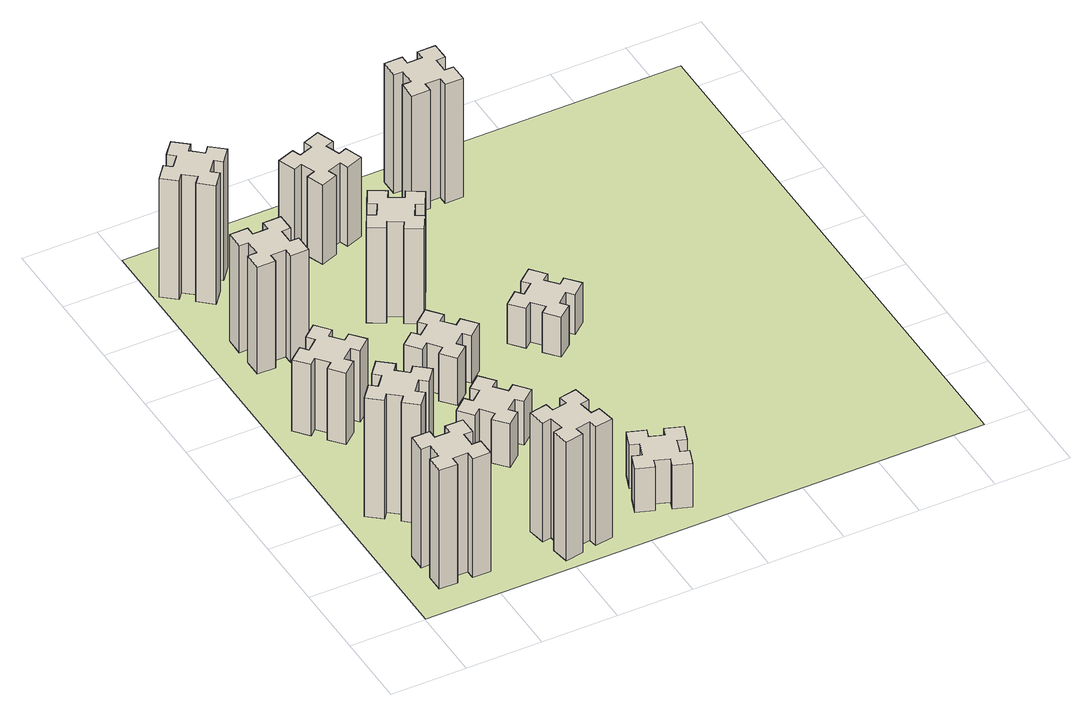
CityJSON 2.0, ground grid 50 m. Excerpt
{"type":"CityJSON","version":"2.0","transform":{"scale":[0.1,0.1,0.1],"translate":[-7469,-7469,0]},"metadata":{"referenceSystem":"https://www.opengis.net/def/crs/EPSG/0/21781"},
"CityObjects":{
"building1":{"type":"Building","attributes":{"class":"1000","function":"1000","usage":"1000","yearOfConstruction":2016,"roofType":"1000","measuredHeight":90,"storeysAboveGround":30,"storeysBelowGround":0},"geometry":[{"type":"Solid","lod":"1","boundaries":[[[[0,1,2,3,4,5,6,7,8,9,10,11,12,13,14,15,16,17,18,19]],[[17,16,20,21]],[[16,15,22,20]],[[15,14,23,22]],[[14,13,24,23]],[[13,12,25,24]],[[12,11,26,25]],[[11,10,27,26]],[[10,9,28,27]],[[9,8,29,28]],[[8,7,30,29]],[[7,6,31,30]],[[6,5,32,31]],[[5,4,33,32]],[[4,3,34,33]],[[3,2,35,34]],[[2,1,36,35]],[[1,0,37,36]],[[0,19,38,37]],[[19,18,39,38]],[[18,17,21,39]],[[24,25,26,27,28,29,30,31,32,33,34,35,36,37,38,39,21,20,22,23]]]]}]},
"building2":{"type":"Building","attributes":{"class":"1000","function":"1000","usage":"1000","yearOfConstruction":2016,"roofType":"1000","measuredHeight":90,"storeysAboveGround":30,"storeysBelowGround":0},"geometry":[{"type":"Solid","lod":"1","boundaries":[[[[40,41,42,43,44,45,46,47,48,49,50,51,52,53,54,55,56,57,58,59]],[[57,56,60,61]],[[56,55,62,60]],[[55,54,63,62]],[[54,53,64,63]],[[53,52,65,64]],[[52,51,66,65]],[[51,50,67,66]],[[50,49,68,67]],[[49,48,69,68]],[[48,47,70,69]],[[47,46,71,70]],[[46,45,72,71]],[[45,44,73,72]],[[44,43,74,73]],[[43,42,75,74]],[[42,41,76,75]],[[41,40,77,76]],[[40,59,78,77]],[[59,58,79,78]],[[58,57,61,79]],[[64,65,66,67,68,69,70,71,72,73,74,75,76,77,78,79,61,60,62,63]]]]}]},
"building3":{"type":"Building","attributes":{"class":"1000","function":"1000","usage":"1000","yearOfConstruction":2016,"roofType":"1000","measuredHeight":54,"storeysAboveGround":30,"storeysBelowGround":0},"geometry":[{"type":"Solid","lod":"1","boundaries":[[[[80,81,82,83,84,85,86,87,88,89,90,91,92,93,94,95,96,97,98,99]],[[97,96,100,101]],[[96,95,102,100]],[[95,94,103,102]],[[94,93,104,103]],[[93,92,105,104]],[[92,91,106,105]],[[91,90,107,106]],[[90,89,108,107]],[[89,88,109,108]],[[88,87,110,109]],[[87,86,111,110]],[[86,85,112,111]],[[85,84,113,112]],[[84,83,114,113]],[[83,82,115,114]],[[82,81,116,115]],[[81,80,117,116]],[[80,99,118,117]],[[99,98,119,118]],[[98,97,101,119]],[[104,105,106,107,108,109,110,111,112,113,114,115,116,117,118,119,101,100,102,103]]]]}]},
"building4":{"type":"Building","attributes":{"class":"1000","function":"1000","usage":"1000","yearOfConstruction":2016,"roofType":"1000","measuredHeight":81,"storeysAboveGround":30,"storeysBelowGround":0},"geometry":[{"type":"Solid","lod":"1","boundaries":[[[[120,121,122,123,124,125,126,127,128,129,130,131,132,133,134,135,136,137,138,139]],[[137,136,140,141]],[[136,135,142,140]],[[135,134,143,142]],[[134,133,144,143]],[[133,132,145,144]],[[132,131,146,145]],[[131,130,147,146]],[[130,129,148,147]],[[129,128,149,148]],[[128,127,150,149]],[[127,126,151,150]],[[126,125,152,151]],[[125,124,153,152]],[[124,123,154,153]],[[123,122,155,154]],[[122,121,156,155]],[[121,120,157,156]],[[120,139,158,157]],[[139,138,159,158]],[[138,137,141,159]],[[144,145,146,147,148,149,150,151,152,153,154,155,156,157,158,159,141,140,142,143]]]]}]},
"building5":{"type":"Building","attributes":{"class":"1000","function":"1000","usage":"1000","yearOfConstruction":2016,"roofType":"1000","measuredHeight":90,"storeysAboveGround":30,"storeysBelowGround":0},"geometry":[{"type":"Solid","lod":"1","boundaries":[[[[160,161,162,163,164,165,166,167,168,169,170,171,172,173,174,175,176,177,178,179]],[[177,176,180,181]],[[176,175,182,180]],[[175,174,183,182]],[[174,173,184,183]],[[173,172,185,184]],[[172,171,186,185]],[[171,170,187,186]],[[170,169,188,187]],[[169,168,189,188]],[[168,167,190,189]],[[167,166,191,190]],[[166,165,192,191]],[[165,164,193,192]],[[164,163,194,193]],[[163,162,195,194]],[[162,161,196,195]],[[161,160,197,196]],[[160,179,198,197]],[[179,178,199,198]],[[178,177,181,199]],[[184,185,186,187,188,189,190,191,192,193,194,195,196,197,198,199,181,180,182,183]]]]}]},
"building6":{"type":"Building","attributes":{"class":"1000","function":"1000","usage":"1000","yearOfConstruction":2016,"roofType":"1000","measuredHeight":90,"storeysAboveGround":30,"storeysBelowGround":0},"geometry":[{"type":"Solid","lod":"1","boundaries":[[[[200,201,202,203,204,205,206,207,208,209,210,211,212,213,214,215,216,217,218,219]],[[217,216,220,221]],[[216,215,222,220]],[[215,214,223,222]],[[214,213,224,223]],[[213,212,225,224]],[[212,211,226,225]],[[211,210,227,226]],[[210,209,228,227]],[[209,208,229,228]],[[208,207,230,229]],[[207,206,231,230]],[[206,205,232,231]],[[205,204,233,232]],[[204,203,234,233]],[[203,202,235,234]],[[202,201,236,235]],[[201,200,237,236]],[[200,219,238,237]],[[219,218,239,238]],[[218,217,221,239]],[[224,225,226,227,228,229,230,231,232,233,234,235,236,237,238,239,221,220,222,223]]]]}]},
"building7":{"type":"Building","attributes":{"class":"1000","function":"1000","usage":"1000","yearOfConstruction":2016,"roofType":"1000","measuredHeight":33,"storeysAboveGround":30,"storeysBelowGround":0},"geometry":[{"type":"Solid","lod":"1","boundaries":[[[[240,241,242,243,244,245,246,247,248,249,250,251,252,253,254,255,256,257,258,259]],[[257,256,260,261]],[[256,255,262,260]],[[255,254,263,262]],[[254,253,264,263]],[[253,252,265,264]],[[252,251,266,265]],[[251,250,267,266]],[[250,249,268,267]],[[249,248,269,268]],[[248,247,270,269]],[[247,246,271,270]],[[246,245,272,271]],[[245,244,273,272]],[[244,243,274,273]],[[243,242,275,274]],[[242,241,276,275]],[[241,240,277,276]],[[240,259,278,277]],[[259,258,279,278]],[[258,257,261,279]],[[264,265,266,267,268,269,270,271,272,273,274,275,276,277,278,279,261,260,262,263]]]]}]},
"building8":{"type":"Building","attributes":{"class":"1000","function":"1000","usage":"1000","yearOfConstruction":2016,"roofType":"1000","measuredHeight":36,"storeysAboveGround":30,"storeysBelowGround":0},"geometry":[{"type":"Solid","lod":"1","boundaries":[[[[280,281,282,283,284,285,286,287,288,289,290,291,292,293,294,295,296,297,298,299]],[[297,296,300,301]],[[296,295,302,300]],[[295,294,303,302]],[[294,293,304,303]],[[293,292,305,304]],[[292,291,306,305]],[[291,290,307,306]],[[290,289,308,307]],[[289,288,309,308]],[[288,287,310,309]],[[287,286,311,310]],[[286,285,312,311]],[[285,284,313,312]],[[284,283,314,313]],[[283,282,315,314]],[[282,281,316,315]],[[281,280,317,316]],[[280,299,318,317]],[[299,298,319,318]],[[298,297,301,319]],[[304,305,306,307,308,309,310,311,312,313,314,315,316,317,318,319,301,300,302,303]]]]}]},
"building9":{"type":"Building","attributes":{"class":"1000","function":"1000","usage":"1000","yearOfConstruction":2016,"roofType":"1000","measuredHeight":33,"storeysAboveGround":30,"storeysBelowGround":0},"geometry":[{"type":"Solid","lod":"1","boundaries":[[[[320,321,322,323,324,325,326,327,328,329,330,331,332,333,334,335,336,337,338,339]],[[337,336,340,341]],[[336,335,342,340]],[[335,334,343,342]],[[334,333,344,343]],[[333,332,345,344]],[[332,331,346,345]],[[331,330,347,346]],[[330,329,348,347]],[[329,328,349,348]],[[328,327,350,349]],[[327,326,351,350]],[[326,325,352,351]],[[325,324,353,352]],[[324,323,354,353]],[[323,322,355,354]],[[322,321,356,355]],[[321,320,357,356]],[[320,339,358,357]],[[339,338,359,358]],[[338,337,341,359]],[[344,345,346,347,348,349,350,351,352,353,354,355,356,357,358,359,341,340,342,343]]]]}]},
"building10":{"type":"Building","attributes":{"class":"1000","function":"1000","usage":"1000","yearOfConstruction":2016,"roofType":"1000","measuredHeight":72,"storeysAboveGround":30,"storeysBelowGround":0},"geometry":[{"type":"Solid","lod":"1","boundaries":[[[[360,361,362,363,364,365,366,367,368,369,370,371,372,373,374,375,376,377,378,379]],[[377,376,380,381]],[[376,375,382,380]],[[375,374,383,382]],[[374,373,384,383]],[[373,372,385,384]],[[372,371,386,385]],[[371,370,387,386]],[[370,369,388,387]],[[369,368,389,388]],[[368,367,390,389]],[[367,366,391,390]],[[366,365,392,391]],[[365,364,393,392]],[[364,363,394,393]],[[363,362,395,394]],[[362,361,396,395]],[[361,360,397,396]],[[360,379,398,397]],[[379,378,399,398]],[[378,377,381,399]],[[384,385,386,387,388,389,390,391,392,393,394,395,396,397,398,399,381,380,382,383]]]]}]},
"building11":{"type":"Building","attributes":{"class":"1000","function":"1000","usage":"1000","yearOfConstruction":2016,"roofType":"1000","measuredHeight":60,"storeysAboveGround":30,"storeysBelowGround":0},"geometry":[{"type":"Solid","lod":"1","boundaries":[[[[400,401,402,403,404,405,406,407,408,409,410,411,412,413,414,415,416,417,418,419]],[[417,416,420,421]],[[416,415,422,420]],[[415,414,423,422]],[[414,413,424,423]],[[413,412,425,424]],[[412,411,426,425]],[[411,410,427,426]],[[410,409,428,427]],[[409,408,429,428]],[[408,407,430,429]],[[407,406,431,430]],[[406,405,432,431]],[[405,404,433,432]],[[404,403,434,433]],[[403,402,435,434]],[[402,401,436,435]],[[401,400,437,436]],[[400,419,438,437]],[[419,418,439,438]],[[418,417,421,439]],[[424,425,426,427,428,429,430,431,432,433,434,435,436,437,438,439,421,420,422,423]]]]}]},
"building12":{"type":"Building","attributes":{"class":"1000","function":"1000","usage":"1000","yearOfConstruction":2016,"roofType":"1000","measuredHeight":30,"storeysAboveGround":30,"storeysBelowGround":0},"geometry":[{"type":"Solid","lod":"1","boundaries":[[[[440,441,442,443,444,445,446,447,448,449,450,451,452,453,454,455,456,457,458,459]],[[457,456,460,461]],[[456,455,462,460]],[[455,454,463,462]],[[454,453,464,463]],[[453,452,465,464]],[[452,451,466,465]],[[451,450,467,466]],[[450,449,468,467]],[[449,448,469,468]],[[448,447,470,469]],[[447,446,471,470]],[[446,445,472,471]],[[445,444,473,472]],[[444,443,474,473]],[[443,442,475,474]],[[442,441,476,475]],[[441,440,477,476]],[[440,459,478,477]],[[459,458,479,478]],[[458,457,461,479]],[[464,465,466,467,468,469,470,471,472,473,474,475,476,477,478,479,461,460,462,463]]]]}]},
"building13":{"type":"Building","attributes":{"class":"1000","function":"1000","usage":"1000","yearOfConstruction":2016,"roofType":"1000","measuredHeight":90,"storeysAboveGround":30,"storeysBelowGround":0},"geometry":[{"type":"Solid","lod":"1","boundaries":[[[[480,481,482,483,484,485,486,487,488,489,490,491,492,493,494,495,496,497,498,499]],[[497,496,500,501]],[[496,495,502,500]],[[495,494,503,502]],[[494,493,504,503]],[[493,492,505,504]],[[492,491,506,505]],[[491,490,507,506]],[[490,489,508,507]],[[489,488,509,508]],[[488,487,510,509]],[[487,486,511,510]],[[486,485,512,511]],[[485,484,513,512]],[[484,483,514,513]],[[483,482,515,514]],[[482,481,516,515]],[[481,480,517,516]],[[480,499,518,517]],[[499,498,519,518]],[[498,497,501,519]],[[504,505,506,507,508,509,510,511,512,513,514,515,516,517,518,519,501,500,502,503]]]]}]},
"landuse1":{"type":"LandUse","attributes":{"name":"plot1","function":"1010"},"geometry":[{"type":"MultiSurface","lod":"1","boundaries":[[[520,521,522,523]]]}]}
},
"vertices":[
[265,425,0],[265,325,0],[205,325,0],[205,205,0],[325,205,0],[325,265,0],[425,265,0],[425,205,0],[545,205,0],[545,325,0],[485,325,0],[485,425,0],[545,425,0],[545,545,0],[425,545,0],[425,485,0],[325,485,0],[325,545,0],[205,545,0],[205,425,0],[325,485,900],[325,545,900],[425,485,900],[425,545,900],[545,545,900],[545,425,900],[485,425,900],[485,325,900],[545,325,900],[545,205,900],[425,205,900],[425,265,900],[325,265,900],[325,205,900],[205,205,900],[205,325,900],[265,325,900],[265,425,900],[205,425,900],[205,545,900],
[484,1067,0],[408,1132,0],[446,1178,0],[354,1255,0],[277,1163,0],[323,1124,0],[259,1048,0],[213,1086,0],[136,994,0],[228,917,0],[266,963,0],[343,899,0],[304,853,0],[396,776,0],[473,868,0],[427,906,0],[492,983,0],[538,944,0],[615,1036,0],[523,1113,0],[492,983,900],[538,944,900],[427,906,900],[473,868,900],[396,776,900],[304,853,900],[343,899,900],[266,963,900],[228,917,900],[136,994,900],[213,1086,900],[259,1048,900],[323,1124,900],[277,1163,900],[354,1255,900],[446,1178,900],[408,1132,900],[484,1067,900],[523,1113,900],[615,1036,900],
[492,1888,0],[427,1964,0],[473,2003,0],[396,2095,0],[304,2018,0],[343,1972,0],[266,1907,0],[228,1953,0],[136,1876,0],[213,1784,0],[259,1823,0],[323,1746,0],[277,1708,0],[354,1616,0],[446,1693,0],[408,1739,0],[484,1803,0],[523,1757,0],[615,1834,0],[538,1926,0],[484,1803,540],[523,1757,540],[408,1739,540],[446,1693,540],[354,1616,540],[277,1708,540],[323,1746,540],[259,1823,540],[213,1784,540],[136,1876,540],[228,1953,540],[266,1907,540],[343,1972,540],[304,2018,540],[396,2095,540],[473,2003,540],[427,1964,540],[492,1888,540],[538,1926,540],[615,1834,540],
[485,2545,0],[485,2645,0],[545,2645,0],[545,2765,0],[425,2765,0],[425,2705,0],[325,2705,0],[325,2765,0],[205,2765,0],[205,2645,0],[265,2645,0],[265,2545,0],[205,2545,0],[205,2425,0],[325,2425,0],[325,2485,0],[425,2485,0],[425,2425,0],[545,2425,0],[545,2545,0],[425,2485,810],[425,2425,810],[325,2485,810],[325,2425,810],[205,2425,810],[205,2545,810],[265,2545,810],[265,2645,810],[205,2645,810],[205,2765,810],[325,2765,810],[325,2705,810],[425,2705,810],[425,2765,810],[545,2765,810],[545,2645,810],[485,2645,810],[485,2545,810],[545,2545,810],[545,2425,810],
[1085,158,0],[1184,176,0],[1194,117,0],[1312,137,0],[1291,256,0],[1232,245,0],[1215,344,0],[1274,354,0],[1253,472,0],[1135,451,0],[1145,392,0],[1047,375,0],[1037,434,0],[918,413,0],[939,295,0],[998,305,0],[1016,207,0],[957,197,0],[977,78,0],[1096,99,0],[1016,207,900],[957,197,900],[998,305,900],[939,295,900],[918,413,900],[1037,434,900],[1047,375,900],[1145,392,900],[1135,451,900],[1253,472,900],[1274,354,900],[1215,344,900],[1232,245,900],[1291,256,900],[1312,137,900],[1194,117,900],[1184,176,900],[1085,158,900],[1096,99,900],[977,78,900],
[384,3387,0],[308,3452,0],[346,3498,0],[254,3575,0],[177,3483,0],[223,3444,0],[159,3368,0],[113,3406,0],[36,3314,0],[128,3237,0],[166,3283,0],[243,3219,0],[204,3173,0],[296,3096,0],[373,3188,0],[327,3226,0],[392,3303,0],[438,3264,0],[515,3356,0],[423,3433,0],[392,3303,900],[438,3264,900],[327,3226,900],[373,3188,900],[296,3096,900],[204,3173,900],[243,3219,900],[166,3283,900],[128,3237,900],[36,3314,900],[113,3406,900],[159,3368,900],[223,3444,900],[177,3483,900],[254,3575,900],[346,3498,900],[308,3452,900],[384,3387,900],[423,3433,900],[515,3356,900],
[1083,1332,0],[1006,1267,0],[968,1313,0],[876,1236,0],[953,1144,0],[999,1183,0],[1063,1106,0],[1017,1068,0],[1094,976,0],[1186,1053,0],[1148,1099,0],[1224,1163,0],[1263,1117,0],[1355,1194,0],[1278,1286,0],[1232,1248,0],[1167,1324,0],[1213,1363,0],[1136,1455,0],[1044,1378,0],[1167,1324,330],[1213,1363,330],[1232,1248,330],[1278,1286,330],[1355,1194,330],[1263,1117,330],[1224,1163,330],[1148,1099,330],[1186,1053,330],[1094,976,330],[1017,1068,330],[1063,1106,330],[999,1183,330],[953,1144,330],[876,1236,330],[968,1313,330],[1006,1267,330],[1083,1332,330],[1044,1378,330],[1136,1455,330],
[1083,1972,0],[1006,1907,0],[968,1953,0],[876,1876,0],[953,1784,0],[999,1823,0],[1063,1746,0],[1017,1708,0],[1094,1616,0],[1186,1693,0],[1148,1739,0],[1224,1803,0],[1263,1757,0],[1355,1834,0],[1278,1926,0],[1232,1888,0],[1167,1964,0],[1213,2003,0],[1136,2095,0],[1044,2018,0],[1167,1964,360],[1213,2003,360],[1232,1888,360],[1278,1926,360],[1355,1834,360],[1263,1757,360],[1224,1803,360],[1148,1739,360],[1186,1693,360],[1094,1616,360],[1017,1708,360],[1063,1746,360],[999,1823,360],[953,1784,360],[876,1876,360],[968,1953,360],[1006,1907,360],[1083,1972,360],[1044,2018,360],[1136,2095,360],
[1669,460,0],[1635,366,0],[1579,387,0],[1537,274,0],[1650,233,0],[1671,289,0],[1765,255,0],[1744,199,0],[1857,157,0],[1898,270,0],[1842,291,0],[1876,385,0],[1932,364,0],[1973,477,0],[1860,518,0],[1840,462,0],[1746,496,0],[1767,552,0],[1654,593,0],[1613,480,0],[1746,496,330],[1767,552,330],[1840,462,330],[1860,518,330],[1973,477,330],[1932,364,330],[1876,385,330],[1842,291,330],[1898,270,330],[1857,157,330],[1744,199,330],[1765,255,330],[1671,289,330],[1650,233,330],[1537,274,330],[1579,387,330],[1635,366,330],[1669,460,330],[1613,480,330],[1654,593,330],
[1314,2666,0],[1227,2716,0],[1257,2768,0],[1153,2828,0],[1093,2724,0],[1145,2694,0],[1095,2607,0],[1043,2637,0],[983,2533,0],[1087,2473,0],[1117,2525,0],[1204,2475,0],[1174,2423,0],[1278,2363,0],[1338,2467,0],[1286,2497,0],[1336,2584,0],[1388,2554,0],[1448,2658,0],[1344,2718,0],[1336,2584,720],[1388,2554,720],[1286,2497,720],[1338,2467,720],[1278,2363,720],[1174,2423,720],[1204,2475,720],[1117,2525,720],[1087,2473,720],[983,2533,720],[1043,2637,720],[1095,2607,720],[1145,2694,720],[1093,2724,720],[1153,2828,720],[1257,2768,720],[1227,2716,720],[1314,2666,720],[1344,2718,720],[1448,2658,720],
[1125,3456,0],[1031,3422,0],[1010,3478,0],[897,3437,0],[939,3324,0],[995,3345,0],[1029,3251,0],[973,3230,0],[1014,3117,0],[1127,3159,0],[1106,3215,0],[1200,3249,0],[1220,3193,0],[1333,3234,0],[1292,3347,0],[1236,3326,0],[1202,3420,0],[1258,3440,0],[1217,3553,0],[1104,3512,0],[1202,3420,600],[1258,3440,600],[1236,3326,600],[1292,3347,600],[1333,3234,600],[1220,3193,600],[1200,3249,600],[1106,3215,600],[1127,3159,600],[1014,3117,600],[973,3230,600],[1029,3251,600],[995,3345,600],[939,3324,600],[897,3437,600],[1010,3478,600],[1031,3422,600],[1125,3456,600],[1104,3512,600],[1217,3553,600],
[1972,1988,0],[1907,2064,0],[1953,2103,0],[1876,2195,0],[1784,2118,0],[1823,2072,0],[1746,2007,0],[1708,2053,0],[1616,1976,0],[1693,1884,0],[1739,1923,0],[1803,1846,0],[1757,1808,0],[1834,1716,0],[1926,1793,0],[1888,1839,0],[1964,1903,0],[2003,1857,0],[2095,1934,0],[2018,2026,0],[1964,1903,300],[2003,1857,300],[1888,1839,300],[1926,1793,300],[1834,1716,300],[1757,1808,300],[1803,1846,300],[1739,1923,300],[1693,1884,300],[1616,1976,300],[1708,2053,300],[1746,2007,300],[1823,2072,300],[1784,2118,300],[1876,2195,300],[1953,2103,300],[1907,2064,300],[1972,1988,300],[2018,2026,300],[2095,1934,300],
[1965,3385,0],[1965,3485,0],[2025,3485,0],[2025,3605,0],[1905,3605,0],[1905,3545,0],[1805,3545,0],[1805,3605,0],[1685,3605,0],[1685,3485,0],[1745,3485,0],[1745,3385,0],[1685,3385,0],[1685,3265,0],[1805,3265,0],[1805,3325,0],[1905,3325,0],[1905,3265,0],[2025,3265,0],[2025,3385,0],[1905,3325,900],[1905,3265,900],[1805,3325,900],[1805,3265,900],[1685,3265,900],[1685,3385,900],[1745,3385,900],[1745,3485,900],[1685,3485,900],[1685,3605,900],[1805,3605,900],[1805,3545,900],[1905,3545,900],[1905,3605,900],[2025,3605,900],[2025,3485,900],[1965,3485,900],[1965,3385,900],[2025,3385,900],[2025,3265,900],
[5,3705,0],[3705,3705,0],[3705,5,0],[5,5,0]
]}
